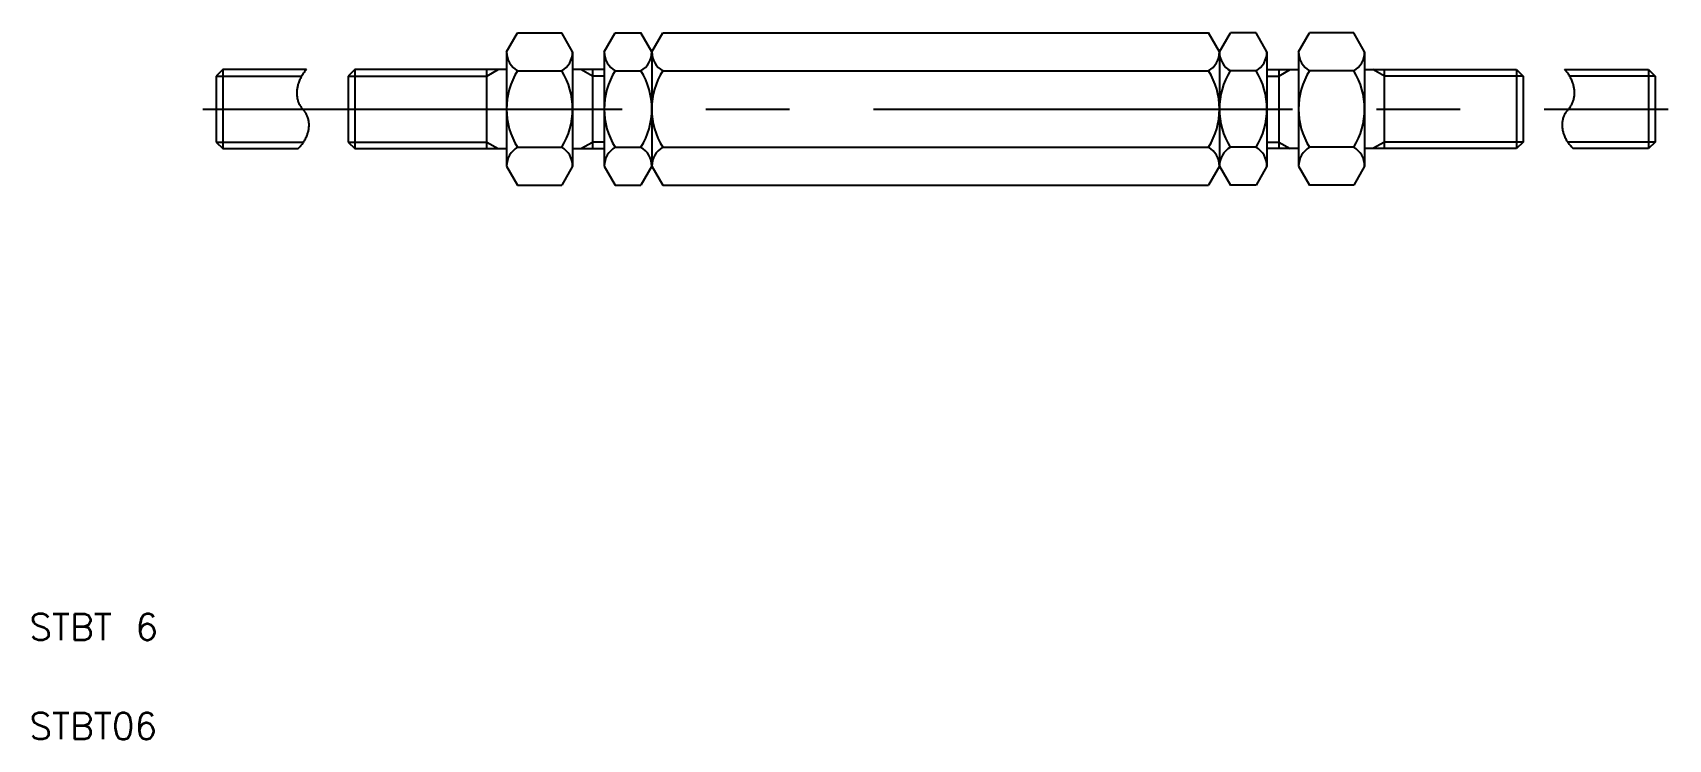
# Model space of a CAD drawing. Extents: x 5 to 129, y 5 to 59.
import ezdxf

# ---------------------------------------------------------------- set-up
doc = ezdxf.new("R2010")
doc.units = 0
doc.linetypes.add('CENTER', pattern=[50.8, 31.75, -6.35, 6.35, -6.35])
doc.linetypes.add('PHANTOM', pattern=[63.5, 31.75, -6.35, 6.35, -6.35, 6.35, -6.35])
doc.layers.get('0').update_dxf_attribs({"linetype": 'CONTINUOUS'})
doc.layers.add('CENTER', color=1, linetype='CENTER')
doc.styles.get("Standard").update_dxf_attribs({"font": 'txt', "bigfont": 'BIGFONT'})

msp = doc.modelspace()

# ---------------------------------------------------------------- linework, layer by layer
at = {"color": 7, "linetype": 'CONTINUOUS'}
for p, q in [((41.16, 57.07), (41.99, 58.51)), ((41.99, 58.51), (45.33, 58.51)), ((46.16, 57.07), (45.33, 58.51)), ((48.56, 57.07), (49.39, 58.51)), ((49.39, 58.51), (51.33, 58.51)), ((52.16, 57.07), (51.33, 58.51)), ((52.16, 57.06), (52.99, 58.51)), ((52.99, 58.51), (94.33, 58.51)), ((95.16, 57.06), (94.33, 58.51)), ((95.16, 57.07), (95.99, 58.51)), ((97.93, 58.51), (95.99, 58.51)), ((98.76, 57.07), (97.93, 58.51)), ((101.16, 57.07), (101.99, 58.51)), ((105.33, 58.51), (101.99, 58.51)), ((106.16, 57.07), (105.33, 58.51)), ((41.16, 57.06), (41.16, 48.41)), ((46.16, 57.07), (46.16, 48.41)), ((48.56, 57.06), (48.56, 48.41)), ((52.16, 57.07), (52.16, 48.4)), ((95.16, 57.07), (95.16, 48.4)), ((98.76, 57.06), (98.76, 48.41)), ((101.16, 57.07), (101.16, 48.41)), ((106.16, 57.06), (106.16, 48.41)), ((29.66, 55.73), (29.16, 55.23)), ((29.16, 55.23), (29.16, 50.23)), ((29.66, 55.73), (29.66, 49.73)), ((41.16, 55.73), (29.66, 55.73)), ((39.66, 49.73), (39.66, 55.73)), ((41.99, 55.62), (45.33, 55.62)), ((48.56, 55.73), (46.16, 55.73)), ((47.66, 55.73), (47.66, 49.73)), ((49.39, 55.62), (51.33, 55.62)), ((52.99, 55.62), (94.33, 55.62)), ((97.93, 55.62), (95.99, 55.62)), ((98.76, 55.73), (101.16, 55.73)), ((99.66, 55.73), (99.66, 49.73)), ((105.33, 55.62), (101.99, 55.62)), ((106.16, 55.73), (117.66, 55.73)), ((107.66, 49.73), (107.66, 55.73)), ((117.66, 55.73), (117.66, 49.73)), ((117.66, 55.73), (118.16, 55.23)), ((118.16, 55.23), (118.16, 50.23)), ((29.16, 50.23), (29.66, 49.73)), ((29.66, 49.73), (41.16, 49.73)), ((41.99, 49.85), (45.33, 49.85)), ((46.16, 49.73), (48.56, 49.73)), ((49.39, 49.85), (51.33, 49.85)), ((52.99, 49.85), (94.33, 49.85)), ((97.93, 49.85), (95.99, 49.85)), ((101.16, 49.73), (98.76, 49.73)), ((105.33, 49.85), (101.99, 49.85)), ((117.66, 49.73), (106.16, 49.73)), ((118.16, 50.23), (117.66, 49.73)), ((41.16, 48.4), (41.99, 46.96)), ((46.16, 48.4), (45.33, 46.96)), ((48.56, 48.4), (49.39, 46.96)), ((52.16, 48.4), (51.33, 46.96)), ((52.16, 48.41), (52.99, 46.96)), ((95.16, 48.41), (94.33, 46.96)), ((95.16, 48.4), (95.99, 46.96)), ((98.76, 48.4), (97.93, 46.96)), ((101.16, 48.4), (101.99, 46.96)), ((106.16, 48.4), (105.33, 46.96)), ((41.99, 46.96), (45.33, 46.96)), ((49.39, 46.96), (51.33, 46.96)), ((52.99, 46.96), (94.33, 46.96)), ((97.93, 46.96), (95.99, 46.96)), ((105.33, 46.96), (101.99, 46.96))]:
    msp.add_line(p, q, dxfattribs=at)
at = {"color": 3, "linetype": 'PHANTOM'}
for p, q in [((19.66, 55.73), (19.16, 55.23)), ((19.16, 55.23), (19.16, 50.23)), ((19.16, 55.23), (25.63, 55.23)), ((19.66, 55.73), (19.66, 49.73)), ((26, 55.73), (19.66, 55.73)), ((121.31, 55.73), (127.66, 55.73)), ((128.16, 55.23), (121.68, 55.23)), ((127.66, 55.73), (127.66, 49.73)), ((127.66, 55.73), (128.16, 55.23)), ((128.16, 55.23), (128.16, 50.23)), ((19.16, 50.23), (25.78, 50.23)), ((19.16, 50.23), (19.66, 49.73)), ((19.66, 49.73), (25.37, 49.73)), ((128.16, 50.23), (121.53, 50.23)), ((127.66, 49.73), (121.95, 49.73)), ((128.16, 50.23), (127.66, 49.73))]:
    msp.add_line(p, q, dxfattribs=at)
at = {"color": 3, "linetype": 'CONTINUOUS'}
for p, q in [((29.16, 55.23), (39.66, 55.23)), ((39.66, 55.23), (40.52, 55.73)), ((47.66, 55.23), (46.79, 55.73)), ((48.56, 55.23), (47.66, 55.23)), ((98.76, 55.23), (99.66, 55.23)), ((99.66, 55.23), (100.52, 55.73)), ((107.66, 55.23), (106.79, 55.73)), ((118.16, 55.23), (107.66, 55.23)), ((29.16, 50.23), (39.66, 50.23)), ((39.66, 50.23), (40.52, 49.73)), ((46.79, 49.73), (47.66, 50.23)), ((48.56, 50.23), (47.66, 50.23)), ((98.76, 50.23), (99.66, 50.23)), ((99.66, 50.23), (100.52, 49.73)), ((107.66, 50.23), (106.79, 49.73)), ((118.16, 50.23), (107.66, 50.23))]:
    msp.add_line(p, q, dxfattribs=at)
at = {"color": 3, "linetype": 'PHANTOM'}
for points in [[(26, 55.73, 0.09991), (25.39, 54.7, 0.115632), (25.28, 53.66, 0.161724), (25.73, 52.7, -0.164664), (26.18, 51.75, -0.124876), (26.04, 50.74, -0.105554), (25.37, 49.73)], [(121.31, 55.73, -0.09991), (121.93, 54.7, -0.115632), (122.04, 53.66, -0.161724), (121.58, 52.7, 0.164664), (121.13, 51.75, 0.124876), (121.27, 50.74, 0.105554), (121.95, 49.73)]]:
    msp.add_lwpolyline(points, format="xyb", dxfattribs=at)
at = {"color": 7, "linetype": 'CONTINUOUS'}
for centre, radius, start, end in [((42.83, 57.06), 1.67, 179.7728, 239.7728), ((44.49, 57.06), 1.67, 300.2272, 0.2272), ((50.23, 57.06), 1.67, 179.7728, 239.7728), ((50.49, 57.06), 1.67, 300.2272, 0.2272), ((53.83, 57.06), 1.67, 179.7728, 239.7728), ((93.49, 57.06), 1.67, 300.2272, 0.2272), ((96.83, 57.06), 1.67, 179.7728, 239.7728), ((97.09, 57.06), 1.67, 300.2272, 0.2272), ((102.83, 57.06), 1.67, 179.7728, 239.7728), ((104.49, 57.06), 1.67, 300.2272, 0.2272), ((46.59, 52.73), 5.44, 147.936, 212.064), ((40.72, 52.73), 5.44, 327.936, 32.064), ((53.99, 52.73), 5.44, 147.936, 212.064), ((46.72, 52.73), 5.44, 327.936, 32.064), ((57.59, 52.73), 5.44, 147.936, 180), ((89.72, 52.73), 5.44, 0, 32.064), ((100.59, 52.73), 5.44, 147.936, 212.064), ((93.32, 52.73), 5.44, 327.936, 32.064), ((106.59, 52.73), 5.44, 147.936, 212.064), ((100.72, 52.73), 5.44, 327.936, 32.064), ((57.59, 52.73), 5.44, 180, 212.064), ((89.72, 52.73), 5.44, 327.936, 0), ((42.83, 48.4), 1.67, 120.2272, 180.2272), ((44.49, 48.4), 1.67, 359.7728, 59.7728), ((50.23, 48.4), 1.67, 120.2272, 180.2272), ((50.49, 48.4), 1.67, 359.7728, 59.7728), ((53.83, 48.4), 1.67, 120.2272, 180.2272), ((93.49, 48.4), 1.67, 359.7728, 59.7728), ((96.83, 48.4), 1.67, 120.2272, 180.2272), ((97.09, 48.4), 1.67, 359.7728, 59.7728), ((102.83, 48.4), 1.67, 120.2272, 180.2272), ((104.49, 48.4), 1.67, 359.7728, 59.7728)]:
    msp.add_arc(centre, radius, start, end, dxfattribs=at)
at = {"layer": 'CENTER', "color": 1, "linetype": 'CENTER'}
msp.add_line((18.15, 52.73), (129.16, 52.73), dxfattribs=at)

# ---------------------------------------------------------------- texts
at = {"color": 7, "linetype": 'CONTINUOUS'}
for s, p in [('STBT 6', (5, 12.5)), ('STBT06', (5, 5))]:
    msp.add_text(s, height=2, dxfattribs=at).set_placement(p)

doc.saveas('drawing.dxf')
